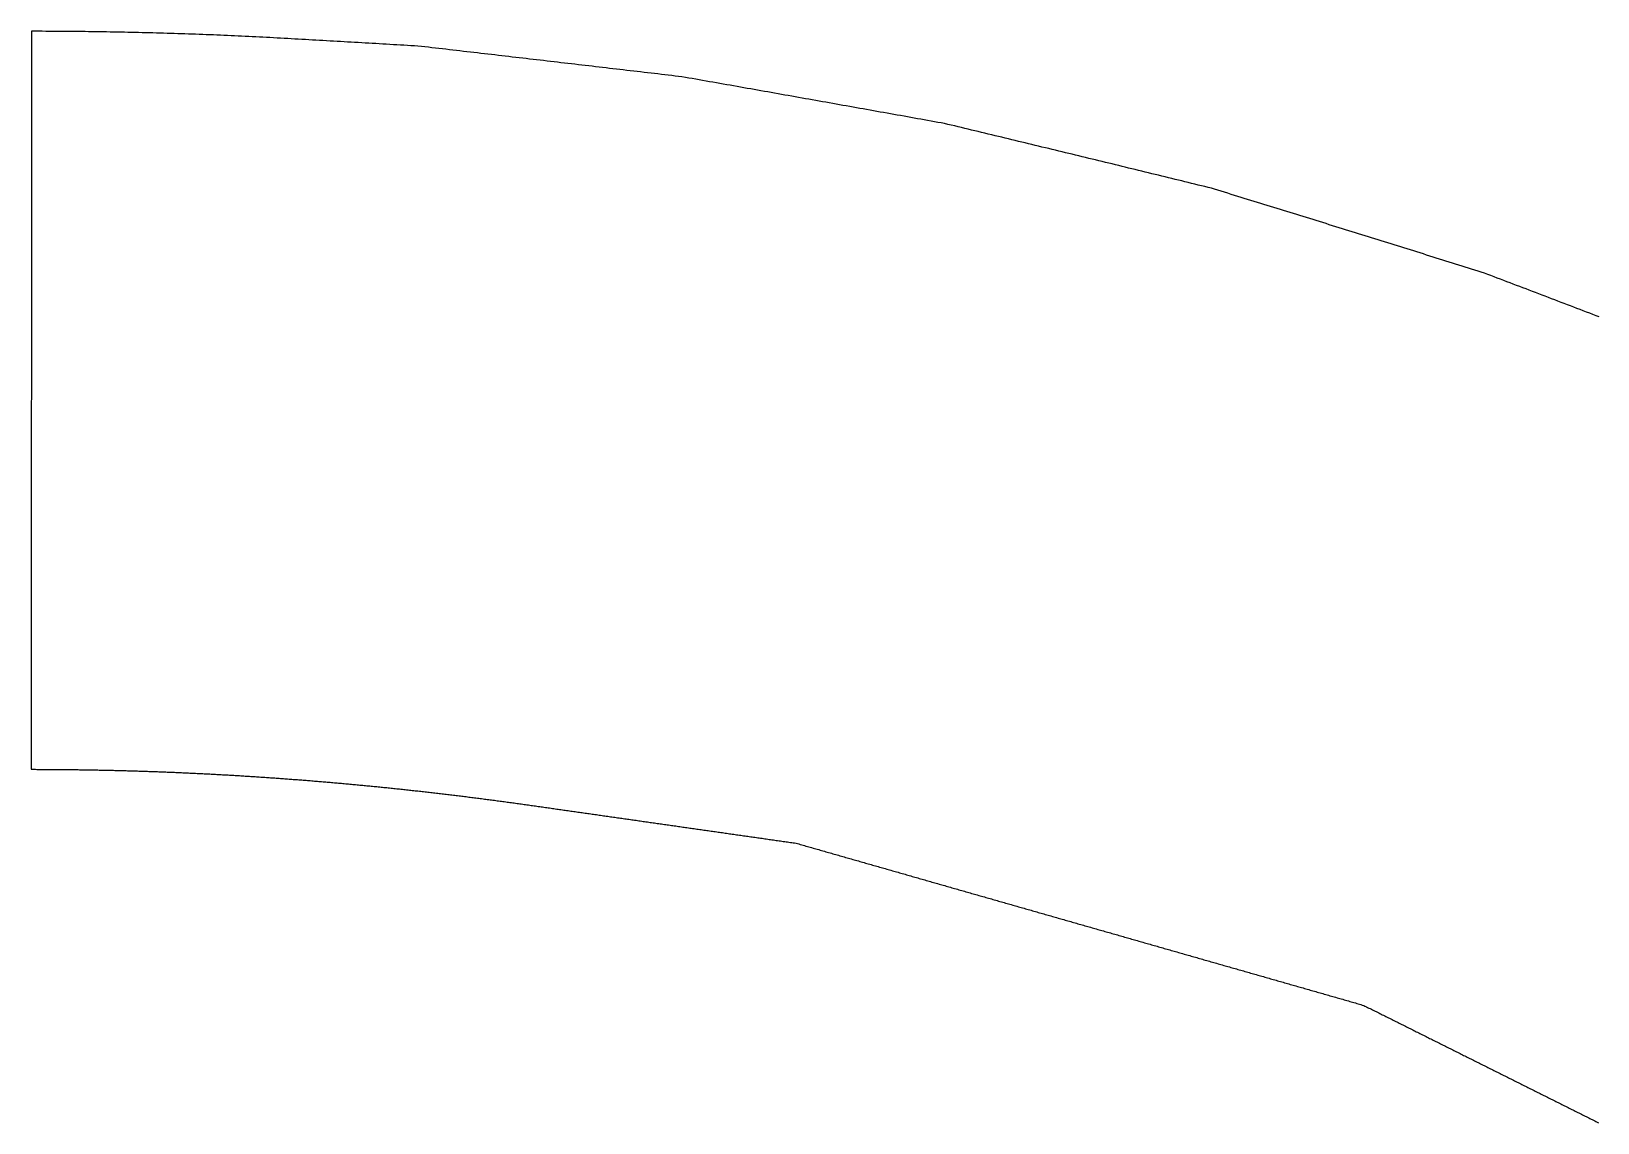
# Model space of a CAD drawing. Extents: x 96.6 to 135.8, y 142.9 to 160.4.
# Drawn here: x 129.591 to 131.776, y 155.066 to 156.589 of the extents above; entities that cross this region are included whole.
import ezdxf

# ---------------------------------------------------------------- set-up
doc = ezdxf.new("R2010")
doc.units = 0
doc.layers.add('Layer_2', color=7, linetype='CONTINUOUS')

msp = doc.modelspace()

# ---------------------------------------------------------------- linework, layer by layer
at = {"layer": 'Layer_2', "color": 7}
msp.add_lwpolyline([(131.777864, 156.190333), (131.773462, 156.192027), (131.769031, 156.19372), (131.764628, 156.195413), (131.760197, 156.197107), (131.755766, 156.1988), (131.751335, 156.200493), (131.746904, 156.202187), (131.742474, 156.20388), (131.738043, 156.205573), (131.733612, 156.207267), (131.729181, 156.20896), (131.72475, 156.210653), (131.720319, 156.212347), (131.715888, 156.21404), (131.711457, 156.215733), (131.707026, 156.217427), (131.702596, 156.21912), (131.698165, 156.220813), (131.693734, 156.222507), (131.689275, 156.2242), (131.684816, 156.225893), (131.680356, 156.227587), (131.675897, 156.22928), (131.671438, 156.230973), (131.666979, 156.232667), (131.66252, 156.23436), (131.658061, 156.236053), (131.653602, 156.237747), (131.649143, 156.23944), (131.644684, 156.241133), (131.640224, 156.242827), (131.635765, 156.24452), (131.631306, 156.246213), (131.626847, 156.247907), (131.622388, 156.2496), (131.617901, 156.251293), (131.613442, 156.252704), (131.608954, 156.254115), (131.604467, 156.255527), (131.59998, 156.256938), (131.595492, 156.258349), (131.591005, 156.25976), (131.586518, 156.261171), (131.58203, 156.262582), (131.577543, 156.263993), (131.573056, 156.265404), (131.568568, 156.266815), (131.564081, 156.268227), (131.559594, 156.269638), (131.555106, 156.271049), (131.550619, 156.27246), (131.546132, 156.273871), (131.541644, 156.275282), (131.537157, 156.276693), (131.532641, 156.278104), (131.528154, 156.279515), (131.523638, 156.280927), (131.519123, 156.282338), (131.514607, 156.283749), (131.510092, 156.28516), (131.505576, 156.286571), (131.501061, 156.287982), (131.496545, 156.289393), (131.49203, 156.290804), (131.487514, 156.292215), (131.482998, 156.293627), (131.478483, 156.295038), (131.473967, 156.296449), (131.469452, 156.29786), (131.464936, 156.299271), (131.460421, 156.300682), (131.455905, 156.302093), (131.45139, 156.303504), (131.446846, 156.304915), (131.442302, 156.306327), (131.437758, 156.307738), (131.433214, 156.309149), (131.428671, 156.31056), (131.424127, 156.311971), (131.419583, 156.313382), (131.415039, 156.314793), (131.410496, 156.316204), (131.405952, 156.317615), (131.401408, 156.319027), (131.396864, 156.320438), (131.39232, 156.321849), (131.387777, 156.32326), (131.383233, 156.324671), (131.378689, 156.326082), (131.374145, 156.327493), (131.369602, 156.328904), (131.365058, 156.330315), (131.360514, 156.331727), (131.35597, 156.333138), (131.351398, 156.334549), (131.346826, 156.33596), (131.342254, 156.337371), (131.337682, 156.338782), (131.33311, 156.340193), (131.328538, 156.341604), (131.323966, 156.343015), (131.319394, 156.344427), (131.314822, 156.345838), (131.31025, 156.347249), (131.305678, 156.34866), (131.301106, 156.350071), (131.296534, 156.351482), (131.291962, 156.352893), (131.28739, 156.354304), (131.282818, 156.355715), (131.278246, 156.357127), (131.273646, 156.358538), (131.269046, 156.359949), (131.264446, 156.36136), (131.259845, 156.362771), (131.255245, 156.364182), (131.250645, 156.365593), (131.246045, 156.367004), (131.241444, 156.368415), (131.236844, 156.369827), (131.232244, 156.370955), (131.227644, 156.372084), (131.223044, 156.373213), (131.218443, 156.374342), (131.213843, 156.375471), (131.209243, 156.3766), (131.204643, 156.377729), (131.200042, 156.378858), (131.195442, 156.379987), (131.190842, 156.381115), (131.186242, 156.382244), (131.181642, 156.383373), (131.177013, 156.384502), (131.172385, 156.385631), (131.167756, 156.38676), (131.163128, 156.387889), (131.158499, 156.389018), (131.153871, 156.390147), (131.149242, 156.391275), (131.144614, 156.392404), (131.139986, 156.393533), (131.135357, 156.394662), (131.130729, 156.395791), (131.1261, 156.39692), (131.121472, 156.398049), (131.116843, 156.399178), (131.112215, 156.400307), (131.107586, 156.401435), (131.102958, 156.402564), (131.09833, 156.403693), (131.093701, 156.404822), (131.089044, 156.405951), (131.084416, 156.40708), (131.079759, 156.408209), (131.075103, 156.409338), (131.070446, 156.410467), (131.065789, 156.411595), (131.061133, 156.412724), (131.056476, 156.413853), (131.051819, 156.414982), (131.047163, 156.416111), (131.042506, 156.41724), (131.037849, 156.418369), (131.033193, 156.419498), (131.028536, 156.420627), (131.023879, 156.421755), (131.019223, 156.422884), (131.014566, 156.424013), (131.009909, 156.425142), (131.005253, 156.426271), (131.000596, 156.4274), (130.995939, 156.428529), (130.991283, 156.429658), (130.986626, 156.430787), (130.981941, 156.431915), (130.977256, 156.433044), (130.972571, 156.434173), (130.967886, 156.435302), (130.963202, 156.436431), (130.958517, 156.43756), (130.953832, 156.438689), (130.949147, 156.439818), (130.944462, 156.440947), (130.939777, 156.442075), (130.935092, 156.443204), (130.930407, 156.444333), (130.925722, 156.445462), (130.921038, 156.446591), (130.916353, 156.44772), (130.911668, 156.448849), (130.906983, 156.449978), (130.902298, 156.451107), (130.897613, 156.452235), (130.8929, 156.453364), (130.888187, 156.454493), (130.883502, 156.455622), (130.878789, 156.456751), (130.874076, 156.45788), (130.869363, 156.459009), (130.86465, 156.460138), (130.859936, 156.460984), (130.855223, 156.461831), (130.85051, 156.462678), (130.845797, 156.463524), (130.841084, 156.464371), (130.836371, 156.465218), (130.831658, 156.466064), (130.826945, 156.466911), (130.822232, 156.467758), (130.817518, 156.468604), (130.812805, 156.469451), (130.808092, 156.470298), (130.803379, 156.471144), (130.798638, 156.471991), (130.793925, 156.472838), (130.789183, 156.473684), (130.784442, 156.474531), (130.779701, 156.475378), (130.774959, 156.476224), (130.770218, 156.477071), (130.765477, 156.477918), (130.760735, 156.478764), (130.755994, 156.479611), (130.751253, 156.480458), (130.746511, 156.481304), (130.74177, 156.482151), (130.737029, 156.482998), (130.732287, 156.483844), (130.727546, 156.484691), (130.722805, 156.485538), (130.718063, 156.486384), (130.713322, 156.487231), (130.708581, 156.488078), (130.703839, 156.488924), (130.699098, 156.489771), (130.694357, 156.490618), (130.689615, 156.491464), (130.684874, 156.492311), (130.680104, 156.493158), (130.675335, 156.494004), (130.670565, 156.494851), (130.665796, 156.495698), (130.661026, 156.496544), (130.656257, 156.497391), (130.651487, 156.498238), (130.646718, 156.499084), (130.641948, 156.499931), (130.637178, 156.500778), (130.632409, 156.501624), (130.627639, 156.502471), (130.62287, 156.503318), (130.6181, 156.504164), (130.613331, 156.505011), (130.608561, 156.505858), (130.603792, 156.506704), (130.599022, 156.507551), (130.594252, 156.508398), (130.589483, 156.509244), (130.584713, 156.510091), (130.579916, 156.510938), (130.575146, 156.511784), (130.570348, 156.512631), (130.56555, 156.513478), (130.560753, 156.514324), (130.555955, 156.515171), (130.551157, 156.516018), (130.546359, 156.516864), (130.541562, 156.517711), (130.536764, 156.518558), (130.531966, 156.519404), (130.527168, 156.520251), (130.52237, 156.521098), (130.517573, 156.521944), (130.512775, 156.522791), (130.507977, 156.523638), (130.503179, 156.524484), (130.498382, 156.525331), (130.493584, 156.525895), (130.488786, 156.52646), (130.483988, 156.527024), (130.47919, 156.527589), (130.474393, 156.528153), (130.469595, 156.528718), (130.464797, 156.529282), (130.459971, 156.529847), (130.455145, 156.530411), (130.450319, 156.530975), (130.445493, 156.53154), (130.440667, 156.532104), (130.435841, 156.532669), (130.431015, 156.533233), (130.426189, 156.533798), (130.421363, 156.534362), (130.416537, 156.534927), (130.411711, 156.535491), (130.406885, 156.536055), (130.402059, 156.53662), (130.397233, 156.537184), (130.392407, 156.537749), (130.387581, 156.538313), (130.382755, 156.538878), (130.377929, 156.539442), (130.373103, 156.540007), (130.368277, 156.540571), (130.363451, 156.541135), (130.358625, 156.5417), (130.353799, 156.542264), (130.348945, 156.542829), (130.344119, 156.543393), (130.339265, 156.543958), (130.33441, 156.544522), (130.329556, 156.545087), (130.324702, 156.545651), (130.319848, 156.546215), (130.314994, 156.54678), (130.310139, 156.547344), (130.305285, 156.547909), (130.300431, 156.548473), (130.295577, 156.549038), (130.290722, 156.549602), (130.285868, 156.550167), (130.281014, 156.550731), (130.27616, 156.551295), (130.271306, 156.55186), (130.266451, 156.552424), (130.261597, 156.552989), (130.256743, 156.553553), (130.251889, 156.554118), (130.247034, 156.554682), (130.24218, 156.555247), (130.237326, 156.555811), (130.232444, 156.556375), (130.227589, 156.55694), (130.222735, 156.557504), (130.217853, 156.558069), (130.21297, 156.558633), (130.208088, 156.559198), (130.203205, 156.559762), (130.198323, 156.560327), (130.19344, 156.560891), (130.188558, 156.561455), (130.183676, 156.56202), (130.178793, 156.562584), (130.173911, 156.563149), (130.169028, 156.563713), (130.164146, 156.564278), (130.159263, 156.564842), (130.154381, 156.565407), (130.149498, 156.565971), (130.144616, 156.566535), (130.139734, 156.5671), (130.134851, 156.567664), (130.129969, 156.567947), (130.125086, 156.568511), (130.120204, 156.568793), (130.115321, 156.569075), (130.110439, 156.569358), (130.105528, 156.56964), (130.100646, 156.569922), (130.095735, 156.570204), (130.090824, 156.570487), (130.085914, 156.570769), (130.081003, 156.571051), (130.076092, 156.571333), (130.071182, 156.571615), (130.066271, 156.571898), (130.06136, 156.57218), (130.05645, 156.572462), (130.051539, 156.572744), (130.046628, 156.573027), (130.041718, 156.573309), (130.036807, 156.573591), (130.031896, 156.573873), (130.026986, 156.574155), (130.022075, 156.574438), (130.017164, 156.57472), (130.012254, 156.575002), (130.007343, 156.575284), (130.002432, 156.575567), (129.997522, 156.575849), (129.992611, 156.576131), (129.9877, 156.576413), (129.98279, 156.576695), (129.977879, 156.576978), (129.972968, 156.57726), (129.968058, 156.577542), (129.963119, 156.577824), (129.95818, 156.578107), (129.953241, 156.578389), (129.948302, 156.578671), (129.943363, 156.57895), (129.938424, 156.579227), (129.933486, 156.579498), (129.928547, 156.579766), (129.923608, 156.580031), (129.918669, 156.580291), (129.91373, 156.580545), (129.908791, 156.580799), (129.903852, 156.581047), (129.898913, 156.58129), (129.893974, 156.581533), (129.889036, 156.58177), (129.884097, 156.582001), (129.879158, 156.58223), (129.874219, 156.582456), (129.86928, 156.582679), (129.864341, 156.582896), (129.859402, 156.583108), (129.854463, 156.583319), (129.849524, 156.583525), (129.844586, 156.583726), (129.839647, 156.583923), (129.83468, 156.584118), (129.829741, 156.58431), (129.824774, 156.584496), (129.819806, 156.584677), (129.814839, 156.584857), (129.809872, 156.58503), (129.804905, 156.585202), (129.799938, 156.585368), (129.794971, 156.585532), (129.790004, 156.58569), (129.785037, 156.585845), (129.78007, 156.585998), (129.775102, 156.586144), (129.770135, 156.586288), (129.765168, 156.586427), (129.760201, 156.586565), (129.755234, 156.586695), (129.750267, 156.586824), (129.7453, 156.586949), (129.740333, 156.587067), (129.735366, 156.587183), (129.730398, 156.587296), (129.725431, 156.587403), (129.720464, 156.587507), (129.715497, 156.587609), (129.71053, 156.587705), (129.705563, 156.587798), (129.700596, 156.587886), (129.695629, 156.58797), (129.690633, 156.588052), (129.685638, 156.588128), (129.680643, 156.588202), (129.675647, 156.588272), (129.670652, 156.588337), (129.665657, 156.588396), (129.660661, 156.588456), (129.655666, 156.588509), (129.650671, 156.588557), (129.645675, 156.588602), (129.64068, 156.588645), (129.635685, 156.588681), (129.630689, 156.588715), (129.625694, 156.588746), (129.620699, 156.588772), (129.615703, 156.588792), (129.610708, 156.588811), (129.605713, 156.588825), (129.600717, 156.588834), (129.595722, 156.58884), (129.590727, 156.588842), (129.590676, 155.558982), (129.592651, 155.558982), (129.594627, 155.55898), (129.596602, 155.55898), (129.598578, 155.558977), (129.600554, 155.558971), (129.602529, 155.558968), (129.604505, 155.558963), (129.60648, 155.558957), (129.608456, 155.558949), (129.610431, 155.55894), (129.612407, 155.558932), (129.614382, 155.558923), (129.616358, 155.558912), (129.618334, 155.558901), (129.620309, 155.558889), (129.622285, 155.558878), (129.62426, 155.558864), (129.626236, 155.55885), (129.628211, 155.558833), (129.630187, 155.558819), (129.632162, 155.558802), (129.634138, 155.558782), (129.636114, 155.558765), (129.638089, 155.558745), (129.640065, 155.558726), (129.64204, 155.558703), (129.644016, 155.558683), (129.645991, 155.558661), (129.647967, 155.558635), (129.649942, 155.558613), (129.651918, 155.558587), (129.653894, 155.558562), (129.655869, 155.558534), (129.657845, 155.558505), (129.65982, 155.558477), (129.661796, 155.558449), (129.663771, 155.558418), (129.665747, 155.558387), (129.667722, 155.558356), (129.669698, 155.558325), (129.671674, 155.558291), (129.673649, 155.558257), (129.675625, 155.55822), (129.6776, 155.558187), (129.679576, 155.55815), (129.681551, 155.558113), (129.683527, 155.558074), (129.685502, 155.558034), (129.687478, 155.557995), (129.689454, 155.557955), (129.691429, 155.557913), (129.693405, 155.55787), (129.69538, 155.557828), (129.697356, 155.557783), (129.699331, 155.557738), (129.701307, 155.557693), (129.703282, 155.557647), (129.705258, 155.5576), (129.707234, 155.557552), (129.709209, 155.557504), (129.711185, 155.557453), (129.71316, 155.557402), (129.715136, 155.557351), (129.717111, 155.5573), (129.719087, 155.557247), (129.721062, 155.557193), (129.723038, 155.557139), (129.725014, 155.557083), (129.726989, 155.557027), (129.728965, 155.55697), (129.73094, 155.556911), (129.732916, 155.556854), (129.734891, 155.556795), (129.736867, 155.556733), (129.738842, 155.556674), (129.740818, 155.556612), (129.742794, 155.556547), (129.744769, 155.556485), (129.746745, 155.55642), (129.74872, 155.556355), (129.750696, 155.55629), (129.752671, 155.556222), (129.754647, 155.556155), (129.756622, 155.556087), (129.758598, 155.556016), (129.760574, 155.555949), (129.762549, 155.555878), (129.764525, 155.555805), (129.7665, 155.555731), (129.768476, 155.555661), (129.770451, 155.555584), (129.772427, 155.555511), (129.774402, 155.555435), (129.776378, 155.555359), (129.778354, 155.55528), (129.780329, 155.555203), (129.782305, 155.555124), (129.78428, 155.555045), (129.786256, 155.554964), (129.788231, 155.554882), (129.790207, 155.5548), (129.792182, 155.554718), (129.794158, 155.554633), (129.796134, 155.554549), (129.798109, 155.554464), (129.800085, 155.554377), (129.80206, 155.554289), (129.804036, 155.554202), (129.806011, 155.554114), (129.807987, 155.554024), (129.809962, 155.553933), (129.811938, 155.553843), (129.813914, 155.55375), (129.815889, 155.55366), (129.817865, 155.553567), (129.81984, 155.553471), (129.821816, 155.553375), (129.823791, 155.553279), (129.825767, 155.553183), (129.827742, 155.553087), (129.829718, 155.552988), (129.831694, 155.552889), (129.833669, 155.552788), (129.835645, 155.552689), (129.83762, 155.552587), (129.839596, 155.552483), (129.841571, 155.552381), (129.843547, 155.552277), (129.845522, 155.552172), (129.847498, 155.552065), (129.849474, 155.551961), (129.851449, 155.551853), (129.853425, 155.551746), (129.8554, 155.551636), (129.857376, 155.551526), (129.859351, 155.551416), (129.861327, 155.551306), (129.863302, 155.551193), (129.865278, 155.55108), (129.867254, 155.550967), (129.869229, 155.550852), (129.871205, 155.550736), (129.87318, 155.55062), (129.875156, 155.550504), (129.877131, 155.550386), (129.879107, 155.550267), (129.881082, 155.550149), (129.883058, 155.550027), (129.885034, 155.549909), (129.887009, 155.549788), (129.888985, 155.549663), (129.89096, 155.549539), (129.892936, 155.549418), (129.894911, 155.549291), (129.896887, 155.549167), (129.898862, 155.54904), (129.900838, 155.548913), (129.902814, 155.548786), (129.904789, 155.548656), (129.906765, 155.548526), (129.90874, 155.548396), (129.910716, 155.548264), (129.912691, 155.548131), (129.914667, 155.547998), (129.916642, 155.547866), (129.918618, 155.54773), (129.920594, 155.547595), (129.922569, 155.547459), (129.924545, 155.547324), (129.92652, 155.547186), (129.928496, 155.547047), (129.930471, 155.546909), (129.932447, 155.546768), (129.934422, 155.546627), (129.936398, 155.546486), (129.938374, 155.546342), (129.940349, 155.546201), (129.942325, 155.546057), (129.9443, 155.54591), (129.946276, 155.545766), (129.948251, 155.545619), (129.950227, 155.545472), (129.952202, 155.545323), (129.954178, 155.545173), (129.956154, 155.545024), (129.958129, 155.544874), (129.960105, 155.544725), (129.96208, 155.544572), (129.964056, 155.54442), (129.966031, 155.544265), (129.968007, 155.544109), (129.969982, 155.543954), (129.971958, 155.543799), (129.973934, 155.543644), (129.975909, 155.543486), (129.977885, 155.543328), (129.97986, 155.543167), (129.981836, 155.543009), (129.983811, 155.542848), (129.985787, 155.542684), (129.987762, 155.542523), (129.989738, 155.54236), (129.991714, 155.542196), (129.993689, 155.542032), (129.995665, 155.541866), (129.99764, 155.541699), (129.999616, 155.541533), (130.001591, 155.541363), (130.003567, 155.541197), (130.005542, 155.541027), (130.007518, 155.540855), (130.009494, 155.540686), (130.011469, 155.540514), (130.013445, 155.540342), (130.01542, 155.540167), (130.017396, 155.539992), (130.019371, 155.539817), (130.021347, 155.539642), (130.023322, 155.539464), (130.025298, 155.539289), (130.027274, 155.539108), (130.029249, 155.538931), (130.031225, 155.53875), (130.0332, 155.538569), (130.035176, 155.538389), (130.037151, 155.538208), (130.039127, 155.538025), (130.041102, 155.537841), (130.043078, 155.537655), (130.045054, 155.537471), (130.047029, 155.537285), (130.049005, 155.537096), (130.05098, 155.53691), (130.052956, 155.536721), (130.054931, 155.536532), (130.056907, 155.536343), (130.058882, 155.536151), (130.060858, 155.535959), (130.062834, 155.535767), (130.064809, 155.535575), (130.066785, 155.53538), (130.06876, 155.535185), (130.070736, 155.534991), (130.072711, 155.534793), (130.074687, 155.534596), (130.076662, 155.534398), (130.078638, 155.5342), (130.080614, 155.534), (130.082589, 155.5338), (130.084565, 155.533599), (130.08654, 155.533396), (130.088516, 155.533193), (130.090491, 155.53299), (130.092467, 155.532787), (130.094442, 155.532581), (130.096418, 155.532374), (130.098394, 155.532168), (130.100369, 155.531962), (130.102345, 155.531754), (130.10432, 155.531545), (130.106296, 155.531336), (130.108271, 155.531124), (130.110247, 155.530913), (130.112222, 155.530701), (130.114198, 155.530489), (130.116174, 155.530275), (130.118149, 155.53006), (130.120125, 155.529846), (130.1221, 155.529628), (130.124076, 155.529411), (130.126051, 155.529194), (130.128027, 155.528977), (130.130002, 155.528756), (130.131978, 155.528536), (130.133954, 155.528316), (130.135929, 155.528096), (130.137905, 155.527873), (130.13988, 155.52765), (130.141856, 155.527427), (130.143831, 155.527201), (130.145807, 155.526976), (130.147782, 155.52675), (130.149758, 155.526524), (130.151734, 155.526295), (130.153709, 155.526067), (130.155685, 155.525838), (130.15766, 155.525607), (130.159636, 155.525375), (130.161611, 155.525144), (130.163587, 155.524913), (130.165562, 155.524678), (130.167538, 155.524444), (130.169514, 155.52421), (130.171489, 155.523976), (130.173465, 155.523738), (130.17544, 155.523501), (130.177416, 155.523264), (130.179391, 155.523024), (130.181367, 155.522785), (130.183342, 155.522545), (130.185318, 155.522305), (130.187294, 155.522062), (130.189269, 155.521819), (130.191245, 155.521577), (130.19322, 155.521334), (130.195196, 155.521088), (130.197171, 155.520843), (130.199147, 155.520597), (130.201122, 155.520349), (130.203098, 155.520101), (130.205074, 155.519852), (130.207049, 155.519601), (130.209025, 155.519353), (130.211, 155.519102), (130.212976, 155.51885), (130.214951, 155.518596), (130.216927, 155.518342), (130.218902, 155.518088), (130.220878, 155.517834), (130.222854, 155.517578), (130.224829, 155.517321), (130.226805, 155.517064), (130.22878, 155.516807), (130.230756, 155.516547), (130.232731, 155.516288), (130.234707, 155.516028), (130.236682, 155.515766), (130.238658, 155.515503), (130.240634, 155.515241), (130.242609, 155.514978), (130.244585, 155.514713), (130.24656, 155.514448), (130.248536, 155.514182), (130.250511, 155.513917), (130.252487, 155.513649), (130.254462, 155.513381), (130.256438, 155.513113), (130.258414, 155.512842), (130.260389, 155.512571), (130.262365, 155.5123), (130.26434, 155.512029), (130.266316, 155.511755), (130.268291, 155.511482), (130.270267, 155.511208), (130.272242, 155.510934), (130.274218, 155.510657), (130.276194, 155.510381), (130.278169, 155.510102), (130.280145, 155.509825), (130.28212, 155.509546), (130.284096, 155.509266), (130.286071, 155.508987), (130.288047, 155.508705), (130.290022, 155.508422), (130.291998, 155.50814), (130.293974, 155.507858), (130.295949, 155.507576), (130.297925, 155.507293), (130.2999, 155.507011), (130.301876, 155.506729), (130.303851, 155.506447), (130.305827, 155.506165), (130.307802, 155.505882), (130.309778, 155.5056), (130.311754, 155.505318), (130.313729, 155.505036), (130.315705, 155.504753), (130.31768, 155.504471), (130.319656, 155.504189), (130.321631, 155.503907), (130.323607, 155.503625), (130.325582, 155.503342), (130.327558, 155.50306), (130.329534, 155.502778), (130.331509, 155.502496), (130.333485, 155.502213), (130.33546, 155.501931), (130.337436, 155.501649), (130.339411, 155.501367), (130.341387, 155.501085), (130.343362, 155.500802), (130.345338, 155.50052), (130.347314, 155.500238), (130.349289, 155.499956), (130.351265, 155.499673), (130.35324, 155.499391), (130.355216, 155.499109), (130.357191, 155.498827), (130.359167, 155.498545), (130.361142, 155.498262), (130.363118, 155.49798), (130.365094, 155.497698), (130.367069, 155.497416), (130.369045, 155.497133), (130.37102, 155.496851), (130.372996, 155.496569), (130.374971, 155.496287), (130.376947, 155.496005), (130.378922, 155.495722), (130.380898, 155.49544), (130.382874, 155.495158), (130.384849, 155.494876), (130.386825, 155.494593), (130.3888, 155.494311), (130.390776, 155.494029), (130.392751, 155.493747), (130.394727, 155.493465), (130.396702, 155.493182), (130.398678, 155.4929), (130.400654, 155.492618), (130.402629, 155.492336), (130.404605, 155.492053), (130.40658, 155.491771), (130.408556, 155.491489), (130.410531, 155.491207), (130.412507, 155.490925), (130.414482, 155.490642), (130.416458, 155.49036), (130.418434, 155.490078), (130.420409, 155.489796), (130.422385, 155.489513), (130.42436, 155.489231), (130.426336, 155.488949), (130.428311, 155.488667), (130.430287, 155.488385), (130.432262, 155.488102), (130.434238, 155.48782), (130.436214, 155.487538), (130.438189, 155.487256), (130.440165, 155.486973), (130.44214, 155.486691), (130.444116, 155.486409), (130.446091, 155.486127), (130.448067, 155.485845), (130.450042, 155.485562), (130.452018, 155.48528), (130.453994, 155.484998), (130.455969, 155.484716), (130.457945, 155.484433), (130.45992, 155.484151), (130.461896, 155.483869), (130.463871, 155.483587), (130.465847, 155.483305), (130.467822, 155.483022), (130.469798, 155.48274), (130.471774, 155.482458), (130.473749, 155.482176), (130.475725, 155.481893), (130.4777, 155.481611), (130.479676, 155.481329), (130.481651, 155.481047), (130.483627, 155.480765), (130.485602, 155.480482), (130.487578, 155.4802), (130.489554, 155.479918), (130.491529, 155.479636), (130.493505, 155.479353), (130.49548, 155.479071), (130.497456, 155.478789), (130.499431, 155.478507), (130.501407, 155.478225), (130.503382, 155.477942), (130.505358, 155.47766), (130.507334, 155.477378), (130.509309, 155.477096), (130.511285, 155.476813), (130.51326, 155.476531), (130.515236, 155.476249), (130.517211, 155.475967), (130.519187, 155.475685), (130.521162, 155.475402), (130.523138, 155.47512), (130.525114, 155.474838), (130.527089, 155.474556), (130.529065, 155.474273), (130.53104, 155.473991), (130.533016, 155.473709), (130.534991, 155.473427), (130.536967, 155.473145), (130.538942, 155.472862), (130.540918, 155.47258), (130.542894, 155.472298), (130.544869, 155.472016), (130.546845, 155.471733), (130.54882, 155.471451), (130.550796, 155.471169), (130.552771, 155.470887), (130.554747, 155.470605), (130.556722, 155.470322), (130.558698, 155.47004), (130.560674, 155.469758), (130.562649, 155.469476), (130.564625, 155.469193), (130.5666, 155.468911), (130.568576, 155.468629), (130.570551, 155.468347), (130.572527, 155.468065), (130.574502, 155.467782), (130.576478, 155.4675), (130.578454, 155.467218), (130.580429, 155.466936), (130.582405, 155.466653), (130.58438, 155.466371), (130.586356, 155.466089), (130.588331, 155.465807), (130.590307, 155.465525), (130.592282, 155.465242), (130.594258, 155.46496), (130.596234, 155.464678), (130.598209, 155.464396), (130.600185, 155.464113), (130.60216, 155.463831), (130.604136, 155.463549), (130.606111, 155.463267), (130.608087, 155.462985), (130.610062, 155.462702), (130.612038, 155.46242), (130.614014, 155.462138), (130.615989, 155.461856), (130.617965, 155.461573), (130.61994, 155.461291), (130.621916, 155.461009), (130.623891, 155.460727), (130.625867, 155.460445), (130.627842, 155.460162), (130.629818, 155.45988), (130.631794, 155.459598), (130.633769, 155.459316), (130.635745, 155.459033), (130.63772, 155.458751), (130.639696, 155.458469), (130.641671, 155.458187), (130.643647, 155.457905), (130.645622, 155.457622), (130.647598, 155.45734), (130.649574, 155.457058), (130.651549, 155.456776), (130.653525, 155.456493), (130.6555, 155.456211), (130.657476, 155.455929), (130.659451, 155.455365), (130.661427, 155.4548), (130.663402, 155.454236), (130.665378, 155.453671), (130.667354, 155.453107), (130.669329, 155.452542), (130.671305, 155.451978), (130.67328, 155.451413), (130.675256, 155.450849), (130.677231, 155.450285), (130.679207, 155.44972), (130.681182, 155.449156), (130.683158, 155.448591), (130.685134, 155.448027), (130.687109, 155.447462), (130.689085, 155.446898), (130.69106, 155.446333), (130.693036, 155.445769), (130.695011, 155.445205), (130.696987, 155.44464), (130.698962, 155.444076), (130.700938, 155.443511), (130.702914, 155.442947), (130.704889, 155.442382), (130.706865, 155.441818), (130.70884, 155.441253), (130.710816, 155.440689), (130.712791, 155.440125), (130.714767, 155.43956), (130.716742, 155.438996), (130.718718, 155.438431), (130.720694, 155.437867), (130.722669, 155.437302), (130.724645, 155.436738), (130.72662, 155.436173), (130.728596, 155.435609), (130.730571, 155.435045), (130.732547, 155.43448), (130.734522, 155.433916), (130.736498, 155.433351), (130.738474, 155.432787), (130.740449, 155.432222), (130.742425, 155.431658), (130.7444, 155.431093), (130.746376, 155.430529), (130.748351, 155.429965), (130.750327, 155.4294), (130.752302, 155.428836), (130.754278, 155.428271), (130.756254, 155.427707), (130.758229, 155.427142), (130.760205, 155.426578), (130.76218, 155.426013), (130.764156, 155.425449), (130.766131, 155.424885), (130.768107, 155.42432), (130.770082, 155.423756), (130.772058, 155.423191), (130.774034, 155.422627), (130.776009, 155.422062), (130.777985, 155.421498), (130.77996, 155.420933), (130.781936, 155.420369), (130.783911, 155.419805), (130.785887, 155.41924), (130.787862, 155.418676), (130.789838, 155.418111), (130.791814, 155.417547), (130.793789, 155.416982), (130.795765, 155.416418), (130.79774, 155.415853), (130.799716, 155.415289), (130.801691, 155.414725), (130.803667, 155.41416), (130.805642, 155.413596), (130.807618, 155.413031), (130.809594, 155.412467), (130.811569, 155.411902), (130.813545, 155.411338), (130.81552, 155.410773), (130.817496, 155.410209), (130.819471, 155.409645), (130.821447, 155.40908), (130.823422, 155.408516), (130.825398, 155.407951), (130.827374, 155.407387), (130.829349, 155.406822), (130.831325, 155.406258), (130.8333, 155.405693), (130.835276, 155.405129), (130.837251, 155.404565), (130.839227, 155.404), (130.841202, 155.403436), (130.843178, 155.402871), (130.845154, 155.402307), (130.847129, 155.401742), (130.849105, 155.401178), (130.85108, 155.400613), (130.853056, 155.400049), (130.855031, 155.399485), (130.857007, 155.39892), (130.858982, 155.398356), (130.860958, 155.397791), (130.862934, 155.397227), (130.864909, 155.396662), (130.866885, 155.396098), (130.86886, 155.395533), (130.870836, 155.394969), (130.872811, 155.394405), (130.874787, 155.39384), (130.876762, 155.393276), (130.878738, 155.392711), (130.880714, 155.392147), (130.882689, 155.391582), (130.884665, 155.391018), (130.88664, 155.390453), (130.888616, 155.389889), (130.890591, 155.389325), (130.892567, 155.38876), (130.894542, 155.388196), (130.896518, 155.387631), (130.898494, 155.387067), (130.900469, 155.386502), (130.902445, 155.385938), (130.90442, 155.385373), (130.906396, 155.384809), (130.908371, 155.384245), (130.910347, 155.38368), (130.912322, 155.383116), (130.914298, 155.382551), (130.916274, 155.381987), (130.918249, 155.381422), (130.920225, 155.380858), (130.9222, 155.380293), (130.924176, 155.379729), (130.926151, 155.379165), (130.928127, 155.3786), (130.930102, 155.378036), (130.932078, 155.377471), (130.934054, 155.376907), (130.936029, 155.376342), (130.938005, 155.375778), (130.93998, 155.375213), (130.941956, 155.374649), (130.943931, 155.374085), (130.945907, 155.37352), (130.947882, 155.372956), (130.949858, 155.372391), (130.951834, 155.371827), (130.953809, 155.371262), (130.955785, 155.370698), (130.95776, 155.370133), (130.959736, 155.369569), (130.961711, 155.369005), (130.963687, 155.36844), (130.965662, 155.367876), (130.967638, 155.367311), (130.969614, 155.366747), (130.971589, 155.366182), (130.973565, 155.365618), (130.97554, 155.365053), (130.977516, 155.364489), (130.979491, 155.363925), (130.981467, 155.36336), (130.983442, 155.362796), (130.985418, 155.362231), (130.987394, 155.361667), (130.989369, 155.361102), (130.991345, 155.360538), (130.99332, 155.359973), (130.995296, 155.359409), (130.997271, 155.358845), (130.999247, 155.35828), (131.001222, 155.357716), (131.003198, 155.357151), (131.005174, 155.356587), (131.007149, 155.356022), (131.009125, 155.355458), (131.0111, 155.354893), (131.013076, 155.354329), (131.015051, 155.353765), (131.017027, 155.3532), (131.019002, 155.352636), (131.020978, 155.352071), (131.022954, 155.351507), (131.024929, 155.350942), (131.026905, 155.350378), (131.02888, 155.349813), (131.030856, 155.349249), (131.032831, 155.348685), (131.034807, 155.34812), (131.036782, 155.347556), (131.038758, 155.346991), (131.040734, 155.346427), (131.042709, 155.345862), (131.044685, 155.345298), (131.04666, 155.344733), (131.048636, 155.344169), (131.050611, 155.343605), (131.052587, 155.34304), (131.054562, 155.342476), (131.056538, 155.341911), (131.058514, 155.341347), (131.060489, 155.340782), (131.062465, 155.340218), (131.06444, 155.339653), (131.066416, 155.339089), (131.068391, 155.338525), (131.070367, 155.33796), (131.072342, 155.337396), (131.074318, 155.336831), (131.076294, 155.336267), (131.078269, 155.335702), (131.080245, 155.335138), (131.08222, 155.334573), (131.084196, 155.334009), (131.086171, 155.333445), (131.088147, 155.33288), (131.090122, 155.332316), (131.092098, 155.331751), (131.094074, 155.331187), (131.096049, 155.330622), (131.098025, 155.330058), (131.1, 155.329493), (131.101976, 155.328929), (131.103951, 155.328365), (131.105927, 155.3278), (131.107902, 155.327236), (131.109878, 155.326671), (131.111854, 155.326107), (131.113829, 155.325542), (131.115805, 155.324978), (131.11778, 155.324413), (131.119756, 155.323849), (131.121731, 155.323285), (131.123707, 155.32272), (131.125682, 155.322156), (131.127658, 155.321591), (131.129634, 155.321027), (131.131609, 155.320462), (131.133585, 155.319898), (131.13556, 155.319333), (131.137536, 155.318769), (131.139511, 155.318205), (131.141487, 155.31764), (131.143462, 155.317076), (131.145438, 155.316511), (131.147414, 155.315947), (131.149389, 155.315382), (131.151365, 155.314818), (131.15334, 155.314253), (131.155316, 155.313689), (131.157291, 155.313125), (131.159267, 155.31256), (131.161242, 155.311996), (131.163218, 155.311431), (131.165194, 155.310867), (131.167169, 155.310302), (131.169145, 155.309738), (131.17112, 155.309173), (131.173096, 155.308609), (131.175071, 155.308045), (131.177047, 155.30748), (131.179022, 155.306916), (131.180998, 155.306351), (131.182974, 155.305787), (131.184949, 155.305222), (131.186925, 155.304658), (131.1889, 155.304093), (131.190876, 155.303529), (131.192851, 155.302965), (131.194827, 155.3024), (131.196802, 155.301836), (131.198778, 155.301271), (131.200754, 155.300707), (131.202729, 155.300142), (131.204705, 155.299578), (131.20668, 155.299013), (131.208656, 155.298449), (131.210631, 155.297885), (131.212607, 155.29732), (131.214582, 155.296756), (131.216558, 155.296191), (131.218534, 155.295627), (131.220509, 155.295062), (131.222485, 155.294498), (131.22446, 155.293933), (131.226436, 155.293369), (131.228411, 155.292805), (131.230387, 155.29224), (131.232362, 155.291676), (131.234338, 155.291111), (131.236314, 155.290547), (131.238289, 155.289982), (131.240265, 155.289418), (131.24224, 155.288853), (131.244216, 155.288289), (131.246191, 155.287725), (131.248167, 155.28716), (131.250142, 155.286596), (131.252118, 155.286031), (131.254094, 155.285467), (131.256069, 155.284902), (131.258045, 155.284338), (131.26002, 155.283773), (131.261996, 155.283209), (131.263971, 155.282645), (131.265947, 155.28208), (131.267922, 155.281516), (131.269898, 155.280951), (131.271874, 155.280387), (131.273849, 155.279822), (131.275825, 155.279258), (131.2778, 155.278693), (131.279776, 155.278129), (131.281751, 155.277565), (131.283727, 155.277), (131.285702, 155.276436), (131.287678, 155.275871), (131.289654, 155.275307), (131.291629, 155.274742), (131.293605, 155.274178), (131.29558, 155.273613), (131.297556, 155.273049), (131.299531, 155.272485), (131.301507, 155.27192), (131.303482, 155.271356), (131.305458, 155.270791), (131.307434, 155.270227), (131.309409, 155.269662), (131.311385, 155.269098), (131.31336, 155.268533), (131.315336, 155.267969), (131.317311, 155.267405), (131.319287, 155.26684), (131.321262, 155.266276), (131.323238, 155.265711), (131.325214, 155.265147), (131.327189, 155.264582), (131.329165, 155.264018), (131.33114, 155.263453), (131.333116, 155.262889), (131.335091, 155.262325), (131.337067, 155.26176), (131.339042, 155.261196), (131.341018, 155.260631), (131.342994, 155.260067), (131.344969, 155.259502), (131.346945, 155.258938), (131.34892, 155.258373), (131.350896, 155.257809), (131.352871, 155.257245), (131.354847, 155.25668), (131.356822, 155.256116), (131.358798, 155.255551), (131.360774, 155.254987), (131.362749, 155.254422), (131.364725, 155.253858), (131.3667, 155.253293), (131.368676, 155.252729), (131.370651, 155.252165), (131.372627, 155.2516), (131.374602, 155.251036), (131.376578, 155.250471), (131.378554, 155.249907), (131.380529, 155.249342), (131.382505, 155.248778), (131.38448, 155.248213), (131.386456, 155.247649), (131.388431, 155.247085), (131.390407, 155.24652), (131.392382, 155.245956), (131.394358, 155.245391), (131.396334, 155.244827), (131.398309, 155.244262), (131.400285, 155.243698), (131.40226, 155.243133), (131.404236, 155.242569), (131.406211, 155.242005), (131.408187, 155.24144), (131.410162, 155.240876), (131.412138, 155.240311), (131.414114, 155.239747), (131.416089, 155.239182), (131.418065, 155.238618), (131.42004, 155.238053), (131.422016, 155.237489), (131.423991, 155.236925), (131.425967, 155.23636), (131.427942, 155.235796), (131.429918, 155.235231), (131.431894, 155.234667), (131.433869, 155.234102), (131.435845, 155.233538), (131.43782, 155.232973), (131.439796, 155.232409), (131.441771, 155.231845), (131.443465, 155.23128), (131.44544, 155.230716), (131.447416, 155.229869), (131.449391, 155.229305), (131.451085, 155.228458), (131.45306, 155.227611), (131.454754, 155.226765), (131.456729, 155.225918), (131.458422, 155.225071), (131.460116, 155.224225), (131.461809, 155.223378), (131.463502, 155.222531), (131.465196, 155.221685), (131.466889, 155.220838), (131.468582, 155.219991), (131.470276, 155.219145), (131.471969, 155.218298), (131.473662, 155.217451), (131.475356, 155.216605), (131.477049, 155.215758), (131.478742, 155.214911), (131.480436, 155.214065), (131.482129, 155.213218), (131.483822, 155.212371), (131.485516, 155.211525), (131.487209, 155.210678), (131.488902, 155.209831), (131.490596, 155.208985), (131.492289, 155.208138), (131.493982, 155.207291), (131.495676, 155.206445), (131.497369, 155.205598), (131.499062, 155.204751), (131.500756, 155.203905), (131.502449, 155.203058), (131.504142, 155.202211), (131.505836, 155.201365), (131.507529, 155.200518), (131.509222, 155.199671), (131.510916, 155.198825), (131.512609, 155.197978), (131.514302, 155.197131), (131.515996, 155.196285), (131.517689, 155.195438), (131.519382, 155.194591), (131.521076, 155.193745), (131.522769, 155.192898), (131.524462, 155.192051), (131.526156, 155.191205), (131.527849, 155.190358), (131.529542, 155.189511), (131.531236, 155.188665), (131.532929, 155.187818), (131.534622, 155.186971), (131.536316, 155.186125), (131.538009, 155.185278), (131.539702, 155.184431), (131.541396, 155.183585), (131.543089, 155.182738), (131.544782, 155.181891), (131.546476, 155.181045), (131.548169, 155.180198), (131.549862, 155.179351), (131.551556, 155.178505), (131.553249, 155.177658), (131.554942, 155.176811), (131.556636, 155.175965), (131.558329, 155.175118), (131.560022, 155.174271), (131.561716, 155.173425), (131.563409, 155.172578), (131.565102, 155.171731), (131.566796, 155.170885), (131.568489, 155.170038), (131.570182, 155.169191), (131.571876, 155.168345), (131.573569, 155.167498), (131.575262, 155.166651), (131.576956, 155.165805), (131.578649, 155.164958), (131.580342, 155.164111), (131.582036, 155.163265), (131.583729, 155.162418), (131.585422, 155.161571), (131.587116, 155.160725), (131.588809, 155.159878), (131.590502, 155.159031), (131.592196, 155.158185), (131.593889, 155.157338), (131.595582, 155.156491), (131.597276, 155.155645), (131.598969, 155.154798), (131.600662, 155.153951), (131.602356, 155.153105), (131.604049, 155.152258), (131.605742, 155.151411), (131.607436, 155.150565), (131.609129, 155.149718), (131.610822, 155.148871), (131.612516, 155.148025), (131.614209, 155.147178), (131.615902, 155.146331), (131.617596, 155.145485), (131.619289, 155.144638), (131.620982, 155.143791), (131.622676, 155.142945), (131.624369, 155.142098), (131.626062, 155.141251), (131.627756, 155.140405), (131.629449, 155.139558), (131.631142, 155.138711), (131.632836, 155.137865), (131.634529, 155.137018), (131.636222, 155.136171), (131.637916, 155.135325), (131.639609, 155.134478), (131.641302, 155.133631), (131.642996, 155.132785), (131.644689, 155.131938), (131.646382, 155.131091), (131.648076, 155.130245), (131.649769, 155.129398), (131.651462, 155.128551), (131.653156, 155.127705), (131.654849, 155.126858), (131.656542, 155.126011), (131.658236, 155.125165), (131.659929, 155.124318), (131.661622, 155.123471), (131.663316, 155.122625), (131.665009, 155.121778), (131.666702, 155.120931), (131.668396, 155.120085), (131.670089, 155.119238), (131.671782, 155.118391), (131.673476, 155.117545), (131.675169, 155.116698), (131.676862, 155.115851), (131.678556, 155.115005), (131.680249, 155.114158), (131.681942, 155.113311), (131.683636, 155.112465), (131.685329, 155.111618), (131.687022, 155.110771), (131.688716, 155.109925), (131.690409, 155.109078), (131.692102, 155.108231), (131.693796, 155.107385), (131.695489, 155.106538), (131.697182, 155.105691), (131.698876, 155.104845), (131.700569, 155.103998), (131.702262, 155.103151), (131.703956, 155.102305), (131.705649, 155.101458), (131.707342, 155.100611), (131.709036, 155.099765), (131.710729, 155.098918), (131.712422, 155.098071), (131.714116, 155.097225), (131.715809, 155.096378), (131.717502, 155.095531), (131.719196, 155.094685), (131.720889, 155.093838), (131.722582, 155.092991), (131.724276, 155.092145), (131.725969, 155.091298), (131.727662, 155.090451), (131.729356, 155.089605), (131.731049, 155.088758), (131.732742, 155.087911), (131.734436, 155.087065), (131.736129, 155.086218), (131.737822, 155.085371), (131.739516, 155.084525), (131.741209, 155.083678), (131.742902, 155.082831), (131.744596, 155.081985), (131.746289, 155.081138), (131.747982, 155.080291), (131.749676, 155.079445), (131.751369, 155.078598), (131.753062, 155.077751), (131.754756, 155.076905), (131.756449, 155.076058), (131.758142, 155.075211), (131.759836, 155.074365), (131.761529, 155.073518), (131.763222, 155.072671), (131.764916, 155.071825), (131.766609, 155.070978), (131.768302, 155.070131), (131.769996, 155.069285), (131.771689, 155.068438), (131.773382, 155.067591), (131.775076, 155.066745), (131.776769, 155.065898)], dxfattribs=at)

doc.saveas('drawing.dxf')
